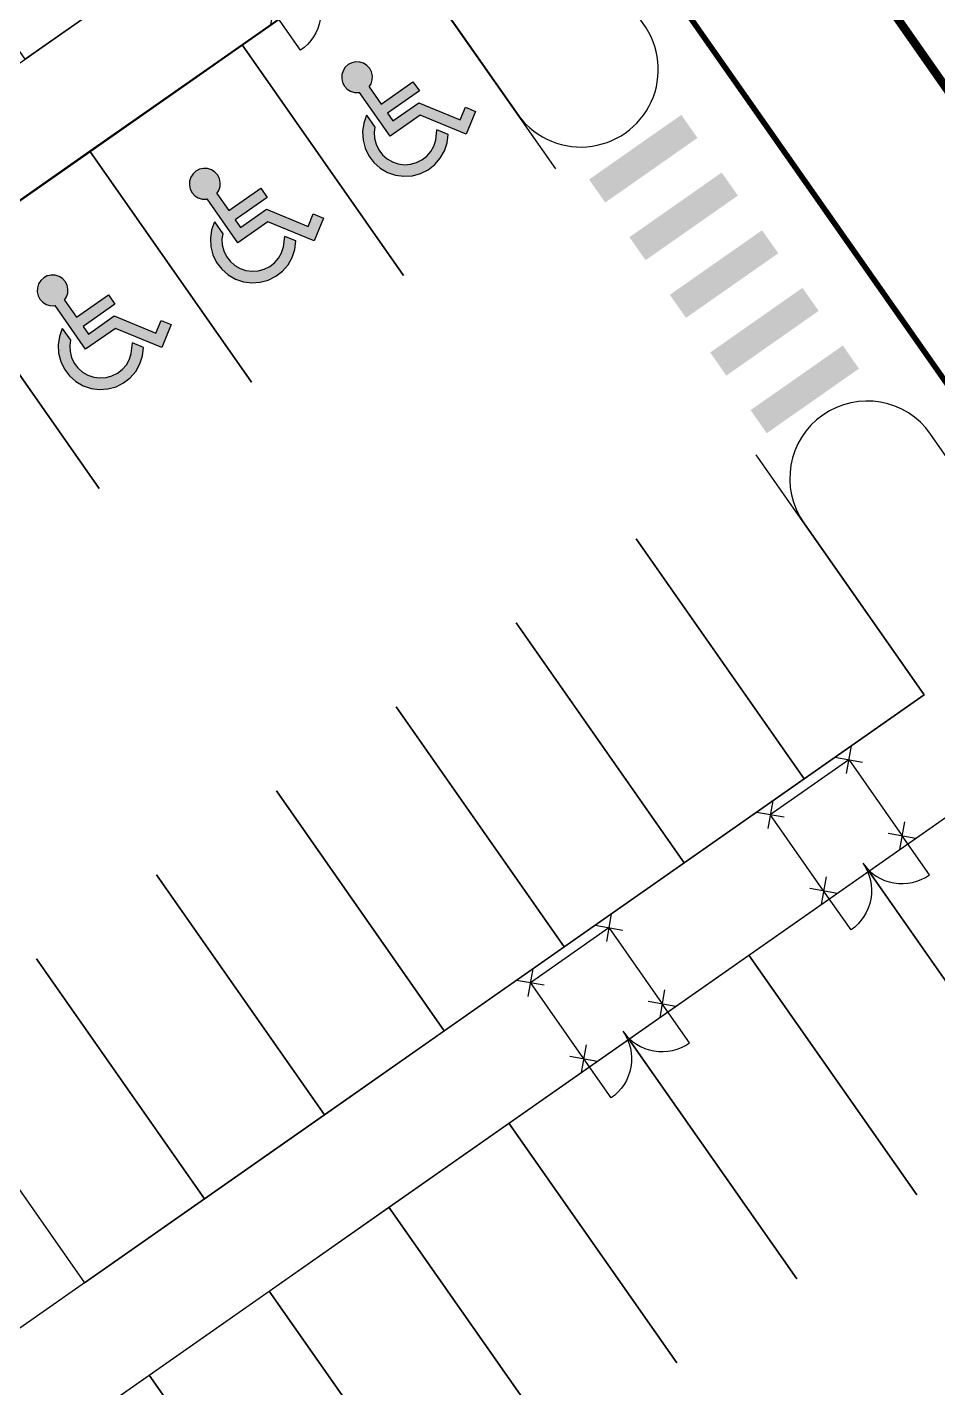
# Model space of a CAD drawing. Header units: millimetres. Extents: x 152904052 to 153933663, y 538271515 to 539240469.
# Drawn here: x 153362590 to 153378759, y 538598372 to 538622528 of the extents above; entities that cross this region are included whole.
import ezdxf

# ---------------------------------------------------------------- set-up
doc = ezdxf.new("R2010")
doc.units = ezdxf.units.MM
doc.layers.add('FENC', color=7, linetype='Continuous')
doc.layers.add('SCHM', color=9, linetype='Continuous')

# ---------------------------------------------------------------- blocks, each defined once
blk = doc.blocks.new('MF-2(H2000)')
for points in [[(48447494, 24728615), (48447141, 24728262)], [(48447141, 24728615), (48447494, 24728262)], [(48449194, 24728615), (48448841, 24728262)], [(48448841, 24728615), (48449194, 24728262)], [(48447494, 24726965), (48447141, 24726612)], [(48447141, 24726965), (48447494, 24726612)], [(48449194, 24726965), (48448841, 24726612)], [(48448841, 24726965), (48449194, 24726612)]]:
    blk.add_lwpolyline(points)
at = {"ltscale": 3}
blk.add_lwpolyline([(48447317, 24726788), (48447317, 24726788), (48447317, 24728438), (48449017, 24728438), (48449017, 24726788), (48449017, 24726788)], dxfattribs=at)
at = {"ltscale": 5}
for points in [[(48448167, 24726788, -0.414214), (48447317, 24725938), (48447317, 24726788)], [(48448167, 24726788, 0.414214), (48449017, 24725938), (48449017, 24726788)]]:
    blk.add_lwpolyline(points, format="xyb", dxfattribs=at)

msp = doc.modelspace()

# ---------------------------------------------------------------- hatches: boundary and pattern name
at = {"layer": 'SCHM'}
for points in [[(153368705.1, 538621733.5), (153368672.1, 538621797), (153368623.7, 538621849.8), (153368563.4, 538621888.2), (153368495.1, 538621909.7), (153368423.6, 538621912.9), (153368353.8, 538621897.4), (153368290.3, 538621864.3), (153368237.5, 538621816), (153368199.1, 538621755.6), (153368177.5, 538621687.4), (153368174.4, 538621615.9), (153368189.9, 538621546), (153368223, 538621482.5), (153368271.3, 538621429.8), (153368331.7, 538621391.3), (153368399.9, 538621369.8), (153368471.4, 538621366.7), (153368490.9, 538621371), (153369034.6, 538620594.6), (153369566.5, 538620967), (153370386.4, 538620628.7), (153370553.3, 538621033.1), (153370373.2, 538621107.4), (153370280.6, 538620883.1), (153369542.2, 538621187.8), (153369082.5, 538620865.9), (153368988.8, 538620999.7), (153369555, 538621396.2), (153369439.7, 538621560.8), (153368873.5, 538621164.3), (153368660.6, 538621468.4), (153368696, 538621523.9), (153368717.5, 538621592.2), (153368720.6, 538621663.7)], [(153368751.5, 538620664.7), (153368764.4, 538620754.2), (153368617.6, 538620963.8), (153368567.4, 538620822.4), (153368545.9, 538620673.9), (153368554, 538620524.1), (153368591.5, 538620378.8), (153368656.7, 538620243.7), (153368747.3, 538620124.1), (153368859.7, 538620024.6), (153368989.4, 538619949.2), (153369131.4, 538619900.8), (153369280.2, 538619881.2), (153369429.9, 538619891.3), (153369574.7, 538619930.6), (153369708.9, 538619997.6), (153369827.3, 538620089.8), (153369925.3, 538620203.4), (153369999.1, 538620334.1), (153370045.7, 538620476.7), (153370063.3, 538620625.7), (153369866.7, 538620706.8), (153369844.7, 538620521), (153369810.7, 538620417), (153369757, 538620321.7), (153369685.5, 538620238.9), (153369599.2, 538620171.8), (153369501.4, 538620122.9), (153369395.8, 538620094.2), (153369286.7, 538620086.9), (153369178.3, 538620101.2), (153369074.8, 538620136.5), (153368980.2, 538620191.5), (153368898.3, 538620264), (153368832.3, 538620351.1), (153368784.7, 538620449.6), (153368757.4, 538620555.5)], [(153366001.9, 538619840.7), (153365968.9, 538619904.2), (153365920.5, 538619957), (153365860.2, 538619995.4), (153365791.9, 538620016.9), (153365720.4, 538620020.1), (153365650.6, 538620004.6), (153365587.1, 538619971.5), (153365534.3, 538619923.2), (153365495.9, 538619862.8), (153365474.3, 538619794.6), (153365471.2, 538619723.1), (153365486.7, 538619653.2), (153365519.8, 538619589.7), (153365568.1, 538619536.9), (153365628.5, 538619498.5), (153365696.7, 538619477), (153365768.2, 538619473.9), (153365787.7, 538619478.2), (153366331.4, 538618701.8), (153366863.3, 538619074.2), (153367683.2, 538618735.8), (153367850.1, 538619140.3), (153367670, 538619214.6), (153367577.4, 538618990.3), (153366839, 538619295), (153366379.2, 538618973.1), (153366285.6, 538619106.8), (153366851.8, 538619503.3), (153366736.5, 538619668), (153366170.3, 538619271.5), (153365957.4, 538619575.6), (153365992.8, 538619631.1), (153366014.3, 538619699.4), (153366017.4, 538619770.9)], [(153366048.3, 538618771.9), (153366061.2, 538618861.4), (153365914.4, 538619071), (153365864.2, 538618929.6), (153365842.7, 538618781.1), (153365850.8, 538618631.3), (153365888.2, 538618486), (153365953.5, 538618350.9), (153366044.1, 538618231.3), (153366156.5, 538618131.8), (153366286.2, 538618056.4), (153366428.2, 538618008), (153366577, 538617988.4), (153366726.7, 538617998.5), (153366871.5, 538618037.8), (153367005.7, 538618104.8), (153367124.1, 538618196.9), (153367222.1, 538618310.6), (153367295.9, 538618441.2), (153367342.5, 538618583.9), (153367360.1, 538618732.9), (153367163.5, 538618814), (153367141.5, 538618628.1), (153367107.5, 538618524.2), (153367053.8, 538618428.9), (153366982.3, 538618346.1), (153366896, 538618279), (153366798.2, 538618230.1), (153366692.6, 538618201.4), (153366583.5, 538618194.1), (153366475.1, 538618208.4), (153366371.6, 538618243.7), (153366277, 538618298.7), (153366195.1, 538618371.1), (153366129.1, 538618458.3), (153366081.5, 538618556.8), (153366054.2, 538618662.7)], [(153363298.7, 538617947.9), (153363265.7, 538618011.4), (153363217.3, 538618064.2), (153363157, 538618102.6), (153363088.7, 538618124.1), (153363017.2, 538618127.3), (153362947.4, 538618111.8), (153362883.9, 538618078.7), (153362831.1, 538618030.4), (153362792.7, 538617970), (153362771.1, 538617901.8), (153362768, 538617830.3), (153362783.5, 538617760.4), (153362816.6, 538617696.9), (153362864.9, 538617644.1), (153362925.3, 538617605.7), (153362993.5, 538617584.2), (153363065, 538617581.1), (153363084.5, 538617585.4), (153363628.2, 538616809), (153364160.1, 538617181.4), (153364980, 538616843), (153365146.9, 538617247.5), (153364966.8, 538617321.8), (153364874.2, 538617097.4), (153364135.8, 538617402.2), (153363676, 538617080.3), (153363582.4, 538617214), (153364148.6, 538617610.5), (153364033.3, 538617775.2), (153363467.1, 538617378.7), (153363254.2, 538617682.7), (153363289.6, 538617738.3), (153363311.1, 538617806.5), (153363314.2, 538617878)], [(153363345.1, 538616879.1), (153363358, 538616968.6), (153363211.2, 538617178.2), (153363161, 538617036.8), (153363139.5, 538616888.3), (153363147.6, 538616738.5), (153363185, 538616593.2), (153363250.3, 538616458.1), (153363340.9, 538616338.5), (153363453.3, 538616239), (153363583, 538616163.6), (153363725, 538616115.1), (153363873.8, 538616095.6), (153364023.5, 538616105.7), (153364168.3, 538616145), (153364302.5, 538616212), (153364420.9, 538616304.1), (153364518.9, 538616417.8), (153364592.7, 538616548.4), (153364639.3, 538616691.1), (153364656.9, 538616840.1), (153364460.3, 538616921.2), (153364438.3, 538616735.3), (153364404.3, 538616631.4), (153364350.6, 538616536.1), (153364279.1, 538616453.3), (153364192.8, 538616386.2), (153364095, 538616337.3), (153363989.4, 538616308.6), (153363880.3, 538616301.3), (153363771.9, 538616315.6), (153363668.4, 538616350.9), (153363573.8, 538616405.8), (153363491.9, 538616478.3), (153363425.9, 538616565.5), (153363378.3, 538616664), (153363351, 538616769.9)]]:
    msp.add_hatch(color=256, dxfattribs=at).paths.add_polyline_path(points)

# ---------------------------------------------------------------- linework, layer by layer
for p, q in [((153368237.5, 538621816), (153368199.1, 538621755.6)), ((153368290.3, 538621864.3), (153368237.5, 538621816)), ((153368353.8, 538621897.4), (153368290.3, 538621864.3)), ((153368423.6, 538621912.9), (153368353.8, 538621897.4)), ((153368495.1, 538621909.7), (153368423.6, 538621912.9)), ((153368563.4, 538621888.2), (153368495.1, 538621909.7)), ((153368623.7, 538621849.8), (153368563.4, 538621888.2)), ((153368672.1, 538621797), (153368623.7, 538621849.8)), ((153368177.5, 538621687.4), (153368174.4, 538621615.9)), ((153368174.4, 538621615.9), (153368189.9, 538621546)), ((153368199.1, 538621755.6), (153368177.5, 538621687.4)), ((153368705.1, 538621733.5), (153368672.1, 538621797)), ((153368696, 538621523.9), (153368717.5, 538621592.2)), ((153368720.6, 538621663.7), (153368705.1, 538621733.5)), ((153368717.5, 538621592.2), (153368720.6, 538621663.7)), ((153368189.9, 538621546), (153368223, 538621482.5)), ((153368223, 538621482.5), (153368271.3, 538621429.8)), ((153368271.3, 538621429.8), (153368331.7, 538621391.3)), ((153368331.7, 538621391.3), (153368399.9, 538621369.8)), ((153368399.9, 538621369.8), (153368471.4, 538621366.7)), ((153368471.4, 538621366.7), (153368490.9, 538621371)), ((153369034.6, 538620594.6), (153368490.9, 538621371)), ((153368660.6, 538621468.4), (153368696, 538621523.9)), ((153368660.6, 538621468.4), (153368873.5, 538621164.3)), ((153368873.5, 538621164.3), (153369439.7, 538621560.8)), ((153369555, 538621396.2), (153368988.8, 538620999.7)), ((153369439.7, 538621560.8), (153369555, 538621396.2)), ((153369082.5, 538620865.9), (153369542.2, 538621187.8)), ((153369542.2, 538621187.8), (153370280.6, 538620883.1)), ((153370280.6, 538620883.1), (153370373.2, 538621107.4)), ((153370373.2, 538621107.4), (153370553.3, 538621033.1)), ((153368617.6, 538620963.8), (153368567.4, 538620822.4)), ((153368617.6, 538620963.8), (153368764.4, 538620754.2)), ((153368988.8, 538620999.7), (153369082.5, 538620865.9)), ((153369566.5, 538620967), (153369034.6, 538620594.6)), ((153370386.4, 538620628.7), (153369566.5, 538620967)), ((153370553.3, 538621033.1), (153370386.4, 538620628.7)), ((153368567.4, 538620822.4), (153368545.9, 538620673.9)), ((153368545.9, 538620673.9), (153368554, 538620524.1)), ((153368764.4, 538620754.2), (153368751.5, 538620664.7)), ((153368751.5, 538620664.7), (153368757.4, 538620555.5)), ((153369844.7, 538620521), (153369866.7, 538620706.8)), ((153370063.3, 538620625.7), (153369866.7, 538620706.8)), ((153370045.7, 538620476.7), (153370063.3, 538620625.7)), ((153368554, 538620524.1), (153368591.5, 538620378.8)), ((153368591.5, 538620378.8), (153368656.7, 538620243.7)), ((153368757.4, 538620555.5), (153368784.7, 538620449.6)), ((153368784.7, 538620449.6), (153368832.3, 538620351.1)), ((153369757, 538620321.7), (153369810.7, 538620417)), ((153369810.7, 538620417), (153369844.7, 538620521)), ((153369999.1, 538620334.1), (153370045.7, 538620476.7)), ((153368656.7, 538620243.7), (153368747.3, 538620124.1)), ((153368747.3, 538620124.1), (153368859.7, 538620024.6)), ((153368832.3, 538620351.1), (153368898.3, 538620264)), ((153368898.3, 538620264), (153368980.2, 538620191.5)), ((153368980.2, 538620191.5), (153369074.8, 538620136.5)), ((153369074.8, 538620136.5), (153369178.3, 538620101.2)), ((153369395.8, 538620094.2), (153369501.4, 538620122.9)), ((153369501.4, 538620122.9), (153369599.2, 538620171.8)), ((153369599.2, 538620171.8), (153369685.5, 538620238.9)), ((153369685.5, 538620238.9), (153369757, 538620321.7)), ((153369827.3, 538620089.8), (153369925.3, 538620203.4)), ((153369925.3, 538620203.4), (153369999.1, 538620334.1)), ((153365534.3, 538619923.2), (153365495.9, 538619862.8)), ((153365587.1, 538619971.5), (153365534.3, 538619923.2)), ((153365650.6, 538620004.6), (153365587.1, 538619971.5)), ((153365720.4, 538620020.1), (153365650.6, 538620004.6)), ((153365791.9, 538620016.9), (153365720.4, 538620020.1)), ((153365860.2, 538619995.4), (153365791.9, 538620016.9)), ((153365920.5, 538619957), (153365860.2, 538619995.4)), ((153365968.9, 538619904.2), (153365920.5, 538619957)), ((153366001.9, 538619840.7), (153365968.9, 538619904.2)), ((153368859.7, 538620024.6), (153368989.4, 538619949.2)), ((153368989.4, 538619949.2), (153369131.4, 538619900.8)), ((153369131.4, 538619900.8), (153369280.2, 538619881.2)), ((153369178.3, 538620101.2), (153369286.7, 538620086.9)), ((153369280.2, 538619881.2), (153369429.9, 538619891.3)), ((153369286.7, 538620086.9), (153369395.8, 538620094.2)), ((153369429.9, 538619891.3), (153369574.7, 538619930.6)), ((153369574.7, 538619930.6), (153369708.9, 538619997.6)), ((153369708.9, 538619997.6), (153369827.3, 538620089.8)), ((153365474.3, 538619794.6), (153365471.2, 538619723.1)), ((153365471.2, 538619723.1), (153365486.7, 538619653.2)), ((153365495.9, 538619862.8), (153365474.3, 538619794.6)), ((153365486.7, 538619653.2), (153365519.8, 538619589.7)), ((153365992.8, 538619631.1), (153366014.3, 538619699.4)), ((153366017.4, 538619770.9), (153366001.9, 538619840.7)), ((153366014.3, 538619699.4), (153366017.4, 538619770.9)), ((153366170.3, 538619271.5), (153366736.5, 538619668)), ((153366736.5, 538619668), (153366851.8, 538619503.3)), ((153365519.8, 538619589.7), (153365568.1, 538619536.9)), ((153365568.1, 538619536.9), (153365628.5, 538619498.5)), ((153365628.5, 538619498.5), (153365696.7, 538619477)), ((153365696.7, 538619477), (153365768.2, 538619473.9)), ((153365768.2, 538619473.9), (153365787.7, 538619478.2)), ((153366331.4, 538618701.8), (153365787.7, 538619478.2)), ((153365957.4, 538619575.6), (153365992.8, 538619631.1)), ((153365957.4, 538619575.6), (153366170.3, 538619271.5)), ((153366851.8, 538619503.3), (153366285.6, 538619106.8)), ((153366379.2, 538618973.1), (153366839, 538619295)), ((153366839, 538619295), (153367577.4, 538618990.3)), ((153367577.4, 538618990.3), (153367670, 538619214.6)), ((153367670, 538619214.6), (153367850.1, 538619140.3)), ((153365864.2, 538618929.6), (153365842.7, 538618781.1)), ((153365914.4, 538619071), (153365864.2, 538618929.6)), ((153365914.4, 538619071), (153366061.2, 538618861.4)), ((153366285.6, 538619106.8), (153366379.2, 538618973.1)), ((153366863.3, 538619074.2), (153366331.4, 538618701.8)), ((153367683.2, 538618735.8), (153366863.3, 538619074.2)), ((153367850.1, 538619140.3), (153367683.2, 538618735.8)), ((153365842.7, 538618781.1), (153365850.8, 538618631.3)), ((153366061.2, 538618861.4), (153366048.3, 538618771.9)), ((153366048.3, 538618771.9), (153366054.2, 538618662.7)), ((153367141.5, 538618628.1), (153367163.5, 538618814)), ((153367360.1, 538618732.9), (153367163.5, 538618814)), ((153367342.5, 538618583.9), (153367360.1, 538618732.9)), ((153365850.8, 538618631.3), (153365888.2, 538618486)), ((153365888.2, 538618486), (153365953.5, 538618350.9)), ((153366054.2, 538618662.7), (153366081.5, 538618556.8)), ((153366081.5, 538618556.8), (153366129.1, 538618458.3)), ((153366129.1, 538618458.3), (153366195.1, 538618371.1)), ((153366982.3, 538618346.1), (153367053.8, 538618428.9)), ((153367053.8, 538618428.9), (153367107.5, 538618524.2)), ((153367107.5, 538618524.2), (153367141.5, 538618628.1)), ((153367222.1, 538618310.6), (153367295.9, 538618441.2)), ((153367295.9, 538618441.2), (153367342.5, 538618583.9)), ((153365953.5, 538618350.9), (153366044.1, 538618231.3)), ((153366044.1, 538618231.3), (153366156.5, 538618131.8)), ((153366195.1, 538618371.1), (153366277, 538618298.7)), ((153366277, 538618298.7), (153366371.6, 538618243.7)), ((153366371.6, 538618243.7), (153366475.1, 538618208.4)), ((153366475.1, 538618208.4), (153366583.5, 538618194.1)), ((153366583.5, 538618194.1), (153366692.6, 538618201.4)), ((153366692.6, 538618201.4), (153366798.2, 538618230.1)), ((153366798.2, 538618230.1), (153366896, 538618279)), ((153366896, 538618279), (153366982.3, 538618346.1)), ((153367005.7, 538618104.8), (153367124.1, 538618196.9)), ((153367124.1, 538618196.9), (153367222.1, 538618310.6)), ((153362792.7, 538617970), (153362771.1, 538617901.8)), ((153362831.1, 538618030.4), (153362792.7, 538617970)), ((153362883.9, 538618078.7), (153362831.1, 538618030.4)), ((153362947.4, 538618111.8), (153362883.9, 538618078.7)), ((153363017.2, 538618127.3), (153362947.4, 538618111.8)), ((153363088.7, 538618124.1), (153363017.2, 538618127.3)), ((153363157, 538618102.6), (153363088.7, 538618124.1)), ((153363217.3, 538618064.2), (153363157, 538618102.6)), ((153363265.7, 538618011.4), (153363217.3, 538618064.2)), ((153363298.7, 538617947.9), (153363265.7, 538618011.4)), ((153363314.2, 538617878), (153363298.7, 538617947.9)), ((153366156.5, 538618131.8), (153366286.2, 538618056.4)), ((153366286.2, 538618056.4), (153366428.2, 538618008)), ((153366428.2, 538618008), (153366577, 538617988.4)), ((153366577, 538617988.4), (153366726.7, 538617998.5)), ((153366726.7, 538617998.5), (153366871.5, 538618037.8)), ((153366871.5, 538618037.8), (153367005.7, 538618104.8)), ((153362771.1, 538617901.8), (153362768, 538617830.3)), ((153362768, 538617830.3), (153362783.5, 538617760.4)), ((153362783.5, 538617760.4), (153362816.6, 538617696.9)), ((153363254.2, 538617682.7), (153363289.6, 538617738.3)), ((153363289.6, 538617738.3), (153363311.1, 538617806.5)), ((153363311.1, 538617806.5), (153363314.2, 538617878)), ((153363467.1, 538617378.7), (153364033.3, 538617775.2)), ((153364033.3, 538617775.2), (153364148.6, 538617610.5)), ((153362816.6, 538617696.9), (153362864.9, 538617644.1)), ((153362864.9, 538617644.1), (153362925.3, 538617605.7)), ((153362925.3, 538617605.7), (153362993.5, 538617584.2)), ((153362993.5, 538617584.2), (153363065, 538617581.1)), ((153363065, 538617581.1), (153363084.5, 538617585.4)), ((153363628.2, 538616809), (153363084.5, 538617585.4)), ((153363254.2, 538617682.7), (153363467.1, 538617378.7)), ((153364148.6, 538617610.5), (153363582.4, 538617214)), ((153363676, 538617080.3), (153364135.8, 538617402.2)), ((153364135.8, 538617402.2), (153364874.2, 538617097.4)), ((153364874.2, 538617097.4), (153364966.8, 538617321.8)), ((153364966.8, 538617321.8), (153365146.9, 538617247.5)), ((153365146.9, 538617247.5), (153364980, 538616843)), ((153363161, 538617036.8), (153363139.5, 538616888.3)), ((153363211.2, 538617178.2), (153363161, 538617036.8)), ((153363211.2, 538617178.2), (153363358, 538616968.6)), ((153363582.4, 538617214), (153363676, 538617080.3)), ((153364160.1, 538617181.4), (153363628.2, 538616809)), ((153364980, 538616843), (153364160.1, 538617181.4)), ((153363139.5, 538616888.3), (153363147.6, 538616738.5)), ((153363147.6, 538616738.5), (153363185, 538616593.2)), ((153363358, 538616968.6), (153363345.1, 538616879.1)), ((153363345.1, 538616879.1), (153363351, 538616769.9)), ((153363351, 538616769.9), (153363378.3, 538616664)), ((153364438.3, 538616735.3), (153364460.3, 538616921.2)), ((153364656.9, 538616840.1), (153364460.3, 538616921.2)), ((153364639.3, 538616691.1), (153364656.9, 538616840.1)), ((153363185, 538616593.2), (153363250.3, 538616458.1)), ((153363378.3, 538616664), (153363425.9, 538616565.5)), ((153363425.9, 538616565.5), (153363491.9, 538616478.3)), ((153364279.1, 538616453.3), (153364350.6, 538616536.1)), ((153364350.6, 538616536.1), (153364404.3, 538616631.4)), ((153364404.3, 538616631.4), (153364438.3, 538616735.3)), ((153364518.9, 538616417.8), (153364592.7, 538616548.4)), ((153364592.7, 538616548.4), (153364639.3, 538616691.1)), ((153363250.3, 538616458.1), (153363340.9, 538616338.5)), ((153363340.9, 538616338.5), (153363453.3, 538616239)), ((153363491.9, 538616478.3), (153363573.8, 538616405.8)), ((153363573.8, 538616405.8), (153363668.4, 538616350.9)), ((153363668.4, 538616350.9), (153363771.9, 538616315.6)), ((153363771.9, 538616315.6), (153363880.3, 538616301.3)), ((153363880.3, 538616301.3), (153363989.4, 538616308.6)), ((153363989.4, 538616308.6), (153364095, 538616337.3)), ((153364095, 538616337.3), (153364192.8, 538616386.2)), ((153364192.8, 538616386.2), (153364279.1, 538616453.3)), ((153364302.5, 538616212), (153364420.9, 538616304.1)), ((153364420.9, 538616304.1), (153364518.9, 538616417.8)), ((153363453.3, 538616239), (153363583, 538616163.6)), ((153363583, 538616163.6), (153363725, 538616115.1)), ((153363725, 538616115.1), (153363873.8, 538616095.6)), ((153363873.8, 538616095.6), (153364023.5, 538616105.7)), ((153364023.5, 538616105.7), (153364168.3, 538616145)), ((153364168.3, 538616145), (153364302.5, 538616212))]:
    msp.add_line(p, q, dxfattribs=at)
at = {"layer": 'SCHM', "ltscale": 0.3, "const_width": 150}
msp.add_lwpolyline([(153355735.3, 538654541.6), (153392960.4, 538601378.6)], dxfattribs=at)
at = {"layer": 'SCHM', "ltscale": 0.0008}
msp.add_lwpolyline([(153373527.7, 538622592.5), (153368078.3, 538630376, 1), (153365825.6, 538628798.6), (153367962.2, 538625747.3), (153241649, 538537301.8), (153239512.4, 538540353.1, 1), (153237259.7, 538538775.8), (153242680, 538531034.8, 1), (153244932.7, 538532612.2), (153242796.1, 538535663.5), (153369109.4, 538624109), (153371275.5, 538621015.4, 1.0252012), (153373527.7, 538622592.5)], format="xyb", dxfattribs=at)
at = {"layer": 'SCHM'}
for points in [[(153362390.9, 538627950.6), (153365258.7, 538623854.8), (153362555.5, 538621962), (153359687.7, 538626057.8)], [(153371976.6, 538620014.1), (153369108.8, 538624109.8), (153366405.6, 538622217), (153369273.4, 538618121.3)], [(153369273.4, 538618121.3), (153366405.6, 538622217), (153363702.4, 538620324.2), (153366570.2, 538616228.5)], [(153366570.2, 538616228.5), (153363702.4, 538620324.2), (153360999.2, 538618431.4), (153363867, 538614335.7)], [(153363867, 538614335.7), (153360999.2, 538618431.4), (153358296, 538616538.6), (153361163.8, 538612442.9)], [(153373403.6, 538613443.2), (153376386.2, 538609183.6), (153378516, 538610674.9), (153375533.4, 538614934.5)], [(153371273.8, 538611951.9), (153374256.4, 538607692.3), (153376386.2, 538609183.6), (153373403.6, 538613443.2)], [(153369144, 538610460.6), (153372126.6, 538606201), (153374256.4, 538607692.3), (153371273.8, 538611951.9)], [(153367014.2, 538608969.3), (153369996.8, 538604709.7), (153372126.6, 538606201), (153369144, 538610460.6)], [(153380516, 538603285.7), (153377533.4, 538607545.3), (153379663.2, 538609036.6), (153382645.8, 538604777)], [(153364884.4, 538607478), (153367867, 538603218.4), (153369996.8, 538604709.7), (153367014.2, 538608969.3)], [(153362754.6, 538605986.7), (153365737.2, 538601727.1), (153367867, 538603218.4), (153364884.4, 538607478)], [(153378386.2, 538601794.4), (153375403.6, 538606054), (153377533.4, 538607545.3), (153380516, 538603285.7)], [(153360624.8, 538604495.4), (153363607.4, 538600235.8), (153365737.2, 538601727.1), (153362754.6, 538605986.7)], [(153376256.4, 538600303.1), (153373273.8, 538604562.7), (153375403.6, 538606054), (153378386.2, 538601794.4)], [(153374126.6, 538598811.8), (153371144, 538603071.4), (153373273.8, 538604562.7), (153376256.4, 538600303.1)], [(153371996.8, 538597320.5), (153369014.2, 538601580.1), (153371144, 538603071.4), (153374126.6, 538598811.8)], [(153369867, 538595829.2), (153366884.4, 538600088.8), (153369014.2, 538601580.1), (153371996.8, 538597320.5)], [(153367737.2, 538594337.9), (153364754.6, 538598597.5), (153366884.4, 538600088.8), (153369867, 538595829.2)], [(153365607.4, 538592846.6), (153362624.8, 538597106.2), (153364754.6, 538598597.5), (153367737.2, 538594337.9)]]:
    msp.add_lwpolyline(points, dxfattribs=at)
at = {"layer": 'SCHM', "ltscale": 0.05, "const_width": 100}
msp.add_lwpolyline([(153379116.8, 538615918.6), (153374108.4, 538623062)], dxfattribs=at)
at = {"layer": 'SCHM', "ltscale": 0.0008}
msp.add_lwpolyline([(153384081.9, 538607520.4), (153378632.1, 538615303.6, 1), (153376379.4, 538613726.2), (153378516, 538610674.9), (153252202.8, 538522229.4), (153250066.2, 538525280.7, 1), (153247813.5, 538523703.4), (153253233.8, 538515962.4, 1), (153255486.5, 538517539.8), (153253349.9, 538520591.1), (153379663.2, 538609036.6), (153381829.3, 538605943, 1.02502)], format="xyb", close=True, dxfattribs=at)
at = {"layer": 'SCHM'}
for points in [[(153374205.3, 538620971.6), (153372567, 538619824.3), (153374492.1, 538620562), (153372853.8, 538619414.8)], [(153374922.3, 538619947.6), (153373284, 538618800.4), (153375209.1, 538619538.1), (153373570.8, 538618390.9)], [(153375639.3, 538618923.7), (153374001, 538617776.5), (153375926.1, 538618514.2), (153374287.8, 538617367)], [(153376356.3, 538617899.8), (153374718, 538616752.6), (153376643.1, 538617490.3), (153375004.8, 538616343)], [(153377073.3, 538616875.9), (153375435, 538615728.7), (153377360.1, 538616466.3), (153375721.9, 538615319.1)]]:
    msp.add_solid(points, dxfattribs=at)

# ---------------------------------------------------------------- block references
at = {"layer": 'FENC', "rotation": 35.00000000244937}
for p in [(127863940.2, 490579576), (127873715.8, 490563958.7), (127869456.2, 490560976.1)]:
    msp.add_blockref('MF-2(H2000)', p, dxfattribs=at)

doc.saveas('drawing.dxf')
